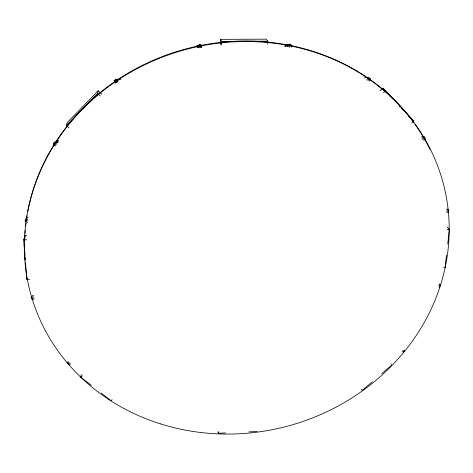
<?xml version="1.0" encoding="UTF-8"?>
<svg xmlns="http://www.w3.org/2000/svg" width="473" height="473" viewBox="0 0 473 473"><rect width="100%" height="100%" fill="white"/><g stroke="black" fill="none" stroke-linecap="round" stroke-linejoin="round"><path stroke-width="0.71" d="M220.542 44.509L220.584 39.354L266.24 39.164L267.759 41.169L267.683 44.107M225.574 432.925L218.26 433.256L218.272 431.778M221.512 45.059L221.541 41.37L220.584 39.354M446.5 255.042L445.123 267.493L443.65 267.535M447.724 244.056L449.35 229.405L447.222 226.963M91.295 385.359L80.848 377.235L81.196 374.521M69.058 127.976L66.315 125.522L97.586 93.435L98.165 90.792L101.937 94.287M29.752 279.372L26.813 279.46L27.198 278.148M66.315 125.522L67.272 122.519L98.165 90.792M25.288 260.392L23.65 239.858L25.063 235.649L26.541 235.613M28.173 217.308L25.861 218.993L24.974 221.388L27.724 222.334M57.292 142.562L55.24 141.811L54.082 142.444L53.153 144.986L55.784 145.95M58.41 140.085L57.245 140.723L56.778 141.983L58.173 142.45M287.501 46.372L288.394 44.367L289.287 44.143L291.876 45.248L291.013 47.182M288.081 46.839L289.287 44.143M289.381 47.389L290.582 44.693M285.349 46.289L285.964 44.976L286.863 44.752L288.146 45.296L287.519 46.62M285.923 46.744L286.863 44.752M366.829 80.002L368.029 77.507L370.513 78.553L369.23 81.214M367.988 80.688L369.271 78.027M70.631 363.914L68.615 364.73L67.485 362.702L68.159 361.413M404.675 350.126L403.552 352.172L402.174 351.693M439.352 287.229L440.546 285.077L439.334 283.912M34.103 299.007L32.347 299.722L31.135 297.552L32.253 295.85L33.601 295.3M380.103 90.65L382.781 88.132L385.666 90.656L413.834 121.041L411.681 123.027M80.848 377.235L82.462 375.716M383.514 92.684L385.666 90.656M112.107 399.703L111.025 400.702L101.163 393.033M372.328 381.764L362.371 390.302L361.277 389.32M381.729 373.7L391.679 365.162L391.029 363.879M56.145 142.332L57.404 141.634M115.306 83.331L114.082 80.688L116.742 79.57L117.623 81.474M197.726 47.649L196.91 45.704L199.742 44.781M116.027 82.858L114.815 80.209L117.475 79.097L120.922 79.683M200.599 44.592L197.773 45.503L198.583 47.454M31.135 297.552L33.163 296.719M31.738 298.64L34.086 297.677M421.52 137.004L422.868 136.461L424.612 137.022L425.393 139.446L423.536 140.197M421.892 138.128L424.612 137.022M422.288 139.34L425.008 138.234M67.485 362.702L68.62 362.241M68.047 363.719L70.063 362.903M446.831 210.006L448.026 209.527L448.759 211.786L446.743 212.59M446.601 211.378L448.398 210.656M284.184 46.265L285.609 45.916M364.464 77.773L368.029 77.507M248.993 431.867L257.046 431.5M23.65 239.858L26.589 239.781M447.151 229.458L449.35 229.405M221.541 41.37L267.759 41.169M114.082 80.688L114.567 80.765M115.891 80.203L115.412 80.126L116.636 82.775M114.815 80.209L115.288 80.286M116.618 79.73L116.145 79.653L117.357 82.302M57.245 140.723L58.64 141.191M25.861 218.993L27.789 219.655M25.412 220.187L27.481 220.903M402.742 350.67L404.119 351.149M54.082 142.444L56.843 143.455M53.615 143.715L56.37 144.726M439.18 284.569L440.546 285.077M438.589 285.651L439.955 286.153M446.719 208.942L448.026 209.527M413.834 121.041L408.678 116.045M97.586 93.435L100.288 95.93M382.781 88.132L385.276 90.816M389.758 95.647L392.744 98.869M399.218 105.846L400.211 106.922M401.707 108.53L403.7 110.676M196.91 45.704L198.092 47.353M198.4 45.343L199.381 47.832M199.263 45.154L200.233 47.643M117.475 79.097L118.351 81.007M199.6 44.563L200.723 47.265M201.811 47.229L200.836 44.976L201.681 47.028M200.463 44.373L201.705 47.276M218.065 431.808L218.26 433.256M25.063 235.649L25.175 237.097M25.465 262.592L26.813 279.46M25.229 259.63A212.933 194.61 -14.4 0 1 25.122 258.205M24.898 254.616A212.933 194.61 -14.4 0 1 24.773 251.731M24.679 248.1A212.933 194.61 -14.4 0 1 24.661 244.452M24.714 240.787A212.933 194.61 -14.4 0 1 24.844 237.115M25.051 233.426A212.933 194.61 -14.4 0 1 25.264 230.475M25.684 226.047A212.933 194.61 -14.4 0 1 26.021 223.096M26.618 218.68A212.933 194.61 -14.4 0 1 27.079 215.741M27.848 211.354A212.933 194.61 -14.4 0 1 184.358 49.316A212.933 194.61 -14.4 0 1 402.393 108.506M403.38 109.624A212.933 194.61 -14.4 0 1 405.81 112.45M406.768 113.597A212.933 194.61 -14.4 0 1 413.644 122.43M414.951 124.239A212.933 194.61 -14.4 0 1 424.157 138.512M424.884 139.777A212.933 194.61 -14.4 0 1 429.975 149.367M160.217 423.802A213.554 195.077 -14.4 0 0 446.666 199.068A213.554 195.077 -14.4 0 0 103.398 90.538A213.554 195.077 -14.4 0 0 160.217 423.802"/></g></svg>
